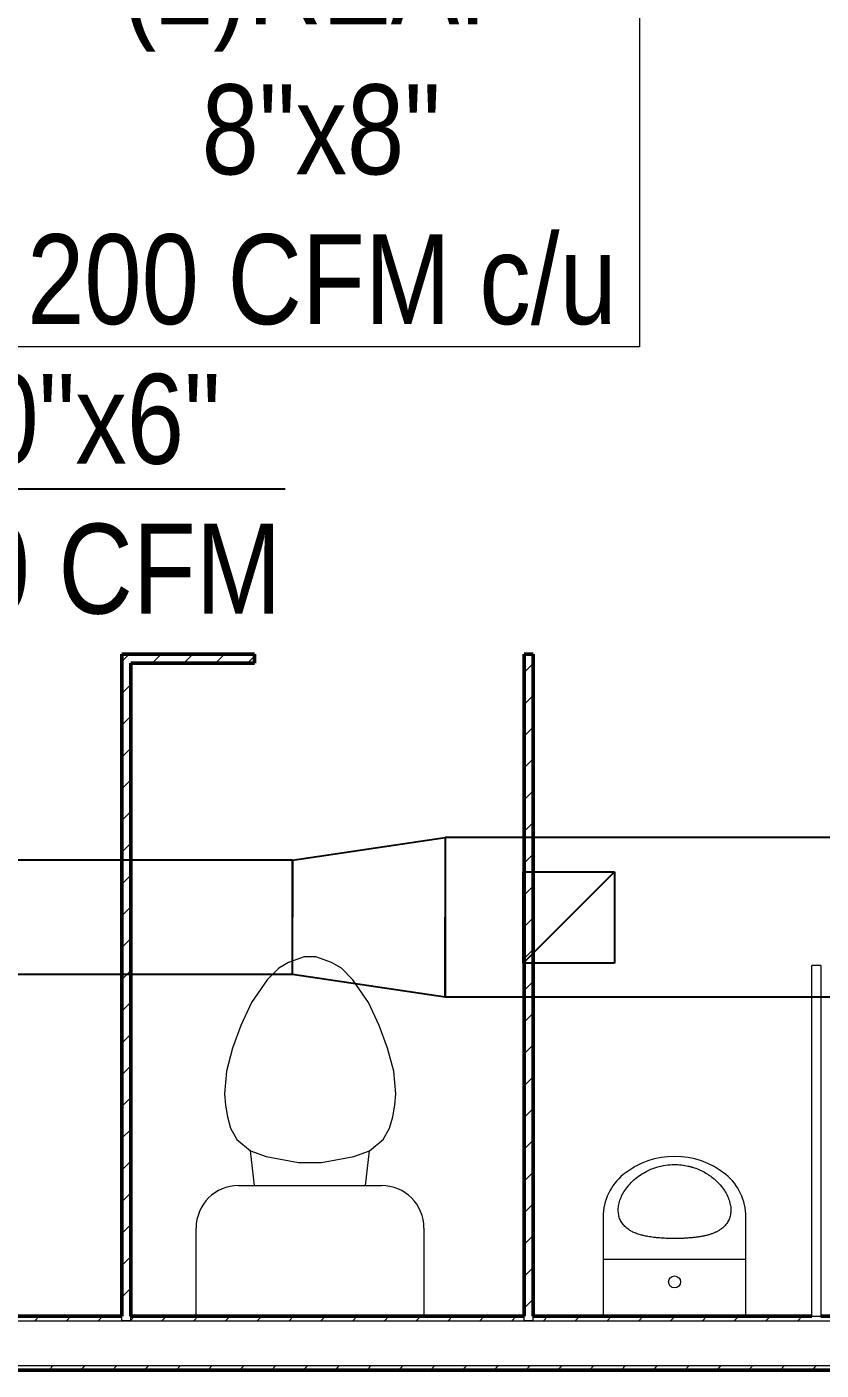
# Model space of a CAD drawing. Header units: inches. Extents: x -3 to 209, y -384 to 20.
# Drawn here: x 160.514 to 162.28, y -92.677 to -89.688 of the extents above; entities that cross this region are included whole.
import ezdxf
from ezdxf import colors
from ezdxf.entities.mleader import LeaderData, LeaderLine
from ezdxf.math import Vec2, Vec3

# ---------------------------------------------------------------- set-up
doc = ezdxf.new("R2010")
doc.units = ezdxf.units.IN
doc.header["$MEASUREMENT"] = 0
doc.linetypes.add('HIDDEN2', pattern=[0.1875, 0.125, -0.0625])
for name, color, linetype in [('A-WALL', 253, 'Continuous'), ('HVAC-Extraccion', 114, 'Continuous'), ('HVAC-Rejillas', 2, 'HIDDEN2')]:
    doc.layers.add(name, color=color, linetype=linetype)
for name, color, linetype, lineweight in [('A-WALL-PATT', 253, 'Continuous', 50), ('HVAC -Textos Extraccion', 2, 'Continuous', 9), ('HVAC -Textos Rejillas', 2, 'Continuous', 9), ('P-SANR-FIXT', 253, 'Continuous', 9)]:
    doc.layers.add(name, color=color, linetype=linetype, lineweight=lineweight)
doc.styles.add('Arial Narrow', font='ARIALN.TTF', dxfattribs={"height": 0.00295})
doc.styles.get("Standard").update_dxf_attribs({"font": 'arial.ttf'})

# ---------------------------------------------------------------- blocks, each defined once
blk = doc.blocks.new('rr')
at = {"linetype": 'ByBlock', "lineweight": -2}
for p, q in [((-0.0127, -0.0127), (0.0127, 0.0127)), ((-0.0127, -0.0127), (-0.0127, 0.0127)), ((-0.0127, 0.0127), (0.0127, 0.0127)), ((0.0127, 0.0127), (0.0127, -0.0127)), ((0.0127, -0.0127), (-0.0127, -0.0127))]:
    blk.add_line(p, q, dxfattribs=at)

msp = doc.modelspace()

# ---------------------------------------------------------------- linework, layer by layer
at = {"layer": 'A-WALL', "lineweight": 50}
for p, q in [((161.0198, -91.0836), (160.725, -91.0836)), ((160.725, -91.0836), (160.725, -91.1036)), ((161.0198, -91.1036), (161.0198, -91.0836)), ((161.6398, -91.0836), (161.6198, -91.0836)), ((161.6198, -91.0836), (161.6198, -91.1036)), ((161.6398, -91.1036), (161.6398, -91.0836)), ((160.7249, -91.1036), (160.7249, -92.5566)), ((160.7449, -91.1036), (161.0198, -91.1036)), ((160.7449, -92.5566), (160.7449, -91.1036)), ((161.6198, -91.1036), (161.6198, -92.5566)), ((161.6398, -92.5566), (161.6398, -91.1036)), ((160.7249, -92.5566), (160.3336, -92.5566)), ((161.6198, -92.5566), (160.7449, -92.5566)), ((162.2598, -92.5566), (161.6398, -92.5566)), ((162.9036, -92.5566), (162.2798, -92.5566)), ((158.8736, -92.6766), (164.6436, -92.6766))]:
    msp.add_line(p, q, dxfattribs=at)
at = {"layer": 'A-WALL', "lineweight": 9}
for p, q in [((162.2598, -92.5566), (162.2598, -91.7766)), ((162.2798, -91.7766), (162.2598, -91.7766)), ((162.2798, -91.7766), (162.2798, -92.5566)), ((162.2598, -92.5566), (162.2798, -92.5566))]:
    msp.add_line(p, q, dxfattribs=at)
at = {"layer": 'A-WALL', "lineweight": 18}
for p, q in [((159.8649, -92.5666), (160.7249, -92.5666)), ((160.7249, -92.5666), (160.7249, -92.5566)), ((160.7249, -92.5666), (160.7449, -92.5666)), ((160.7449, -92.5666), (160.7249, -92.5666)), ((160.7449, -92.5666), (160.7449, -92.5566)), ((160.7449, -92.5666), (161.6198, -92.5666)), ((161.6198, -92.5666), (161.6198, -92.5566)), ((161.6198, -92.5666), (161.6398, -92.5666)), ((161.6398, -92.5666), (161.6198, -92.5666)), ((161.6398, -92.5666), (161.6398, -92.5566)), ((161.6398, -92.5666), (162.9036, -92.5666)), ((158.8736, -92.6666), (164.6336, -92.6666))]:
    msp.add_line(p, q, dxfattribs=at)
at = {"layer": 'A-WALL-PATT', "linetype": 'Continuous', "lineweight": 9}
for p, q in [((160.725, -91.1), (160.7414, -91.0836)), ((160.7921, -91.1036), (160.8121, -91.0836)), ((160.8628, -91.1036), (160.8828, -91.0836)), ((160.9335, -91.1036), (160.9535, -91.0836)), ((161.0042, -91.1036), (161.0198, -91.0881)), ((161.6198, -91.1245), (161.6398, -91.1045)), ((160.7249, -91.1708), (160.7449, -91.1508)), ((161.6198, -91.1952), (161.6398, -91.1752)), ((160.7249, -91.2416), (160.7449, -91.2216)), ((161.6198, -91.2659), (161.6398, -91.2459)), ((160.7249, -91.3123), (160.7449, -91.2923)), ((161.6198, -91.3366), (161.6398, -91.3166)), ((160.7249, -91.383), (160.7449, -91.363)), ((161.6198, -91.4073), (161.6398, -91.3873)), ((160.7249, -91.4537), (160.7449, -91.4337)), ((161.6198, -91.478), (161.6398, -91.458)), ((160.7249, -91.5244), (160.7449, -91.5044)), ((161.6198, -91.5487), (161.6398, -91.5287)), ((160.7249, -91.5951), (160.7449, -91.5751)), ((161.6198, -91.6195), (161.6398, -91.5995)), ((160.7249, -91.6658), (160.7449, -91.6458)), ((161.6198, -91.6902), (161.6398, -91.6702)), ((160.7249, -91.7365), (160.7449, -91.7165)), ((161.6198, -91.7609), (161.6398, -91.7409)), ((160.7249, -91.8072), (160.7449, -91.7872)), ((161.6198, -91.8316), (161.6398, -91.8116)), ((160.7249, -91.878), (160.7449, -91.858)), ((161.6198, -91.9023), (161.6398, -91.8823)), ((160.7249, -91.9487), (160.7449, -91.9287)), ((161.6198, -91.973), (161.6398, -91.953)), ((160.7249, -92.0194), (160.7449, -91.9994)), ((161.6198, -92.0437), (161.6398, -92.0237)), ((160.7249, -92.0901), (160.7449, -92.0701)), ((161.6198, -92.1144), (161.6398, -92.0944)), ((160.7249, -92.1608), (160.7449, -92.1408)), ((161.6198, -92.1851), (161.6398, -92.1651)), ((160.7249, -92.2315), (160.7449, -92.2115)), ((161.6198, -92.2559), (161.6398, -92.2359)), ((160.7249, -92.3022), (160.7449, -92.2822)), ((161.6198, -92.3266), (161.6398, -92.3066)), ((160.7249, -92.3729), (160.7449, -92.3529)), ((161.6198, -92.3973), (161.6398, -92.3773)), ((160.7249, -92.4436), (160.7449, -92.4236)), ((161.6198, -92.468), (161.6398, -92.448)), ((160.7249, -92.5144), (160.7449, -92.4944)), ((161.6198, -92.5387), (161.6398, -92.5187)), ((160.5312, -92.5666), (160.5412, -92.5566)), ((160.6019, -92.5666), (160.6119, -92.5566)), ((160.6726, -92.5666), (160.6826, -92.5566)), ((160.7433, -92.5666), (160.7449, -92.5651)), ((160.7449, -92.5651), (160.7533, -92.5566)), ((160.814, -92.5666), (160.824, -92.5566)), ((160.8848, -92.5666), (160.8948, -92.5566)), ((160.9555, -92.5666), (160.9655, -92.5566)), ((161.0262, -92.5666), (161.0362, -92.5566)), ((161.0969, -92.5666), (161.1069, -92.5566)), ((161.1676, -92.5666), (161.1776, -92.5566)), ((161.2383, -92.5666), (161.2483, -92.5566)), ((161.309, -92.5666), (161.319, -92.5566)), ((161.3797, -92.5666), (161.3897, -92.5566)), ((161.4504, -92.5666), (161.4604, -92.5566)), ((161.5211, -92.5666), (161.5311, -92.5566)), ((161.5919, -92.5666), (161.6019, -92.5566)), ((161.6626, -92.5666), (161.6726, -92.5566)), ((161.7333, -92.5666), (161.7433, -92.5566)), ((161.804, -92.5666), (161.814, -92.5566)), ((161.8747, -92.5666), (161.8847, -92.5566)), ((161.9454, -92.5666), (161.9554, -92.5566)), ((162.0161, -92.5666), (162.0261, -92.5566)), ((162.0868, -92.5666), (162.0968, -92.5566)), ((162.1575, -92.5666), (162.1675, -92.5566)), ((162.2283, -92.5666), (162.2383, -92.5566)), ((160.5626, -92.6766), (160.5726, -92.6666)), ((160.6333, -92.6766), (160.6433, -92.6666)), ((160.704, -92.6766), (160.714, -92.6666)), ((160.7748, -92.6766), (160.7848, -92.6666)), ((160.8455, -92.6766), (160.8555, -92.6666)), ((160.9162, -92.6766), (160.9262, -92.6666)), ((160.9869, -92.6766), (160.9969, -92.6666)), ((161.0576, -92.6766), (161.0676, -92.6666)), ((161.1283, -92.6766), (161.1383, -92.6666)), ((161.199, -92.6766), (161.209, -92.6666)), ((161.2697, -92.6766), (161.2797, -92.6666)), ((161.3404, -92.6766), (161.3504, -92.6666)), ((161.4111, -92.6766), (161.4211, -92.6666)), ((161.4819, -92.6766), (161.4919, -92.6666)), ((161.5526, -92.6766), (161.5626, -92.6666)), ((161.6233, -92.6766), (161.6333, -92.6666)), ((161.694, -92.6766), (161.704, -92.6666)), ((161.7647, -92.6766), (161.7747, -92.6666)), ((161.8354, -92.6766), (161.8454, -92.6666)), ((161.9061, -92.6766), (161.9161, -92.6666)), ((161.9768, -92.6766), (161.9868, -92.6666)), ((162.0475, -92.6766), (162.0575, -92.6666)), ((162.1183, -92.6766), (162.1283, -92.6666)), ((162.189, -92.6766), (162.199, -92.6666)), ((162.2597, -92.6766), (162.2697, -92.6666))]:
    msp.add_line(p, q, dxfattribs=at)
at = {"layer": 'HVAC -Textos Rejillas'}
msp.add_lwpolyline([(161.8761, -90.3999), (160.4514, -90.3999), (160.4514, -89.4653), (161.8761, -89.4653)], close=True, dxfattribs=at)
at = {"layer": 'HVAC-Extraccion'}
for p, q in [((163.373, -91.4913), (161.444, -91.4912)), ((161.444, -91.4912), (161.444, -91.669)), ((161.1042, -91.542), (159.7357, -91.542)), ((161.1042, -91.542), (161.1042, -91.669)), ((161.1042, -91.796), (161.1042, -91.669)), ((161.444, -91.8468), (161.444, -91.669)), ((161.1042, -91.796), (159.7357, -91.796)), ((163.373, -91.8469), (161.444, -91.8468))]:
    msp.add_line(p, q, dxfattribs=at)
msp.add_lwpolyline([(161.1042, -91.542), (161.444, -91.4912), (161.444, -91.8468), (161.1042, -91.796)], close=True, dxfattribs=at)
at = {"layer": 'P-SANR-FIXT'}
for p, q in [((161.1308, -91.7571), (161.0959, -91.7698)), ((161.1562, -91.7571), (161.1308, -91.7571)), ((161.1911, -91.7698), (161.1562, -91.7571)), ((161.0739, -91.7825), (161.0485, -91.8079)), ((161.0959, -91.7698), (161.0739, -91.7825)), ((161.2131, -91.7825), (161.1911, -91.7698)), ((161.2385, -91.8079), (161.2131, -91.7825)), ((161.0485, -91.8079), (161.0133, -91.8587)), ((161.2737, -91.8587), (161.2385, -91.8079)), ((161.0133, -91.8587), (160.9896, -91.9095)), ((161.2974, -91.9095), (161.2737, -91.8587)), ((160.9896, -91.9095), (160.9711, -91.9603)), ((161.3159, -91.9603), (161.2974, -91.9095)), ((160.9711, -91.9603), (160.9574, -92.0113)), ((161.3296, -92.0113), (161.3159, -91.9603)), ((160.9574, -92.0113), (160.953, -92.0619)), ((161.334, -92.0619), (161.3296, -92.0113)), ((160.953, -92.0619), (160.9552, -92.0872)), ((160.9552, -92.0872), (160.9597, -92.1127)), ((161.3273, -92.1127), (161.3318, -92.0872)), ((161.3318, -92.0872), (161.334, -92.0619)), ((160.9597, -92.1127), (160.9665, -92.1381)), ((161.3205, -92.1381), (161.3273, -92.1127)), ((160.9665, -92.1381), (160.9809, -92.1635)), ((161.3061, -92.1635), (161.3205, -92.1381)), ((160.9809, -92.1635), (161.0112, -92.1889)), ((161.2758, -92.1889), (161.3061, -92.1635)), ((161.0112, -92.1889), (161.0461, -92.2016)), ((161.02, -92.2657), (161.0112, -92.1889)), ((161.0461, -92.2016), (161.1181, -92.2143)), ((161.1689, -92.2143), (161.2409, -92.2016)), ((161.2409, -92.2016), (161.2758, -92.1889)), ((161.267, -92.2657), (161.2758, -92.1889)), ((161.1181, -92.2143), (161.1689, -92.2143)), ((160.9847, -92.2657), (161.3022, -92.2657)), ((161.7954, -92.3357), (161.7954, -92.5566)), ((162.1129, -92.5566), (162.1129, -92.3357)), ((160.8901, -92.5566), (160.8901, -92.3604)), ((161.3969, -92.3604), (161.3969, -92.5566)), ((161.7954, -92.4296), (162.1129, -92.4296)), ((161.3969, -92.5566), (160.8901, -92.5566)), ((161.7954, -92.5566), (162.1129, -92.5566))]:
    msp.add_line(p, q, dxfattribs=at)
msp.add_circle((161.9542, -92.4804), 0.0134, dxfattribs=at)
for centre, radius, start, end in [((161.9542, -92.3816), 0.1806, 50.8479, 129.1521), ((160.9847, -92.3604), 0.0946, 90, 180), ((161.3022, -92.3604), 0.0946, 0, 90), ((161.9168, -92.3357), 0.1214, 129.1521, 180), ((161.9915, -92.3357), 0.1214, 0, 50.8479)]:
    msp.add_arc(centre, radius, start, end, dxfattribs=at)
for points, knots in [([(161.9542, -92.3837), (161.949, -92.3837), (161.9414, -92.3836), (161.9318, -92.3832), (161.9246, -92.3828), (161.9187, -92.3823), (161.9142, -92.3819), (161.9097, -92.3815), (161.9043, -92.3808), (161.898, -92.3798), (161.8921, -92.3788), (161.8873, -92.3778), (161.8836, -92.3769), (161.88, -92.376), (161.8757, -92.3747), (161.8716, -92.3734), (161.8684, -92.3722), (161.8638, -92.3703), (161.8564, -92.3668), (161.8475, -92.3608), (161.8396, -92.353), (161.8338, -92.344), (161.8301, -92.3339), (161.8286, -92.3228), (161.8296, -92.307), (161.8365, -92.286), (161.8537, -92.2613), (161.8753, -92.243), (161.8967, -92.2313), (161.9146, -92.2245), (161.934, -92.2202), (161.9474, -92.2192), (161.9542, -92.2192)], [-1, -1, -1, -1, -0.965909, -0.948864, -0.931818, -0.914773, -0.90625, -0.897727, -0.880682, -0.863636, -0.846591, -0.829545, -0.821023, -0.8125, -0.795455, -0.778409, -0.769886, -0.761364, -0.727273, -0.681818, -0.636364, -0.590909, -0.545455, -0.5, -0.454545, -0.363636, -0.272727, -0.181818, -0.136364, -0.090909, -0.045455, 0, 0, 0, 0]), ([(161.9542, -92.2192), (161.9592, -92.2192), (161.9693, -92.2197), (161.9816, -92.2218), (161.9912, -92.2242), (162.0004, -92.227), (162.0115, -92.2314), (162.0216, -92.2368), (162.0292, -92.2415), (162.04, -92.2489), (162.056, -92.2633), (162.0718, -92.286), (162.0787, -92.307), (162.0797, -92.3228), (162.0783, -92.3339), (162.0746, -92.344), (162.0687, -92.353), (162.0609, -92.3608), (162.0527, -92.3662), (162.0452, -92.37), (162.0392, -92.3725), (162.0326, -92.3748), (162.0257, -92.3767), (162.0195, -92.3781), (162.0143, -92.3792), (162.0103, -92.3798), (162.0061, -92.3805), (162.0019, -92.381), (161.9975, -92.3816), (161.993, -92.382), (161.9885, -92.3824), (161.9822, -92.3829), (161.9741, -92.3834), (161.9644, -92.3836), (161.9576, -92.3837), (161.9542, -92.3837)], [-1, -1, -1, -1, -0.965909, -0.931818, -0.914773, -0.897727, -0.863636, -0.829545, -0.8125, -0.795455, -0.727273, -0.636364, -0.545455, -0.5, -0.454545, -0.409091, -0.363636, -0.318182, -0.272727, -0.25, -0.227273, -0.204545, -0.181818, -0.159091, -0.147727, -0.136364, -0.125, -0.113636, -0.102273, -0.090909, -0.079545, -0.068182, -0.045455, -0.022727, 0, 0, 0, 0])]:
    msp.add_open_spline(points, degree=3, knots=knots, dxfattribs=at)

# ---------------------------------------------------------------- block references
at = {"layer": 'HVAC-Rejillas', "xscale": 8, "yscale": 8, "zscale": 12}
msp.add_blockref('rr', (161.7192, -91.6691), dxfattribs=at)

# ---------------------------------------------------------------- texts
at = {"layer": 'HVAC -Textos Extraccion', "insert": (160.0476, -90.4598), "char_height": 0.2, "width": 1.099514, "attachment_point": 1, "style": 'Arial Narrow'}
msp.add_mtext('\\pi0.23768;10"x6"\\P\\pi0.09048;200 CFM', dxfattribs=at)
at = {"layer": 'HVAC -Textos Rejillas', "insert": (160.341, -89.4823), "char_height": 0.2, "width": 1.634804, "attachment_point": 1, "style": 'Arial Narrow'}
msp.add_mtext('\\pi0.38391;(2)REAF\\P\\pi0.56133;8"x8"\\P\\pi0.1732;200 CFM c/u', dxfattribs=at)

# ---------------------------------------------------------------- leaders
at = {"layer": 'HVAC -Textos Rejillas'}
ml = msp.add_multileader_mtext('Standard', dxfattribs=at)
ml.set_content('', color=256)
ml.set_leader_properties()
ml.build(insert=Vec2(0, 0))
ml.multileader.update_dxf_attribs({"dogleg_length": 0.36, "arrow_head_size": 0.1128})
ctx = ml.context
ctx.base_point, ctx.char_height, ctx.arrow_head_size, ctx.landing_gap_size, ctx.plane_origin, ctx.plane_x_axis, ctx.plane_y_axis = Vec3(161.2011, -90.7159), 0.1128, 0.1128, 0.0564, Vec3(165.9842, -89.8801), Vec3(-1, 0), Vec3(0, -1)
ctx.text_align_type = 2
notes = []
notes.append((ctx, [(1, (1, 1, 0), (160.0505, -90.7159), (1, 0), 1.0378, [(0, [(160.0505, -91.542)], 0, [])])]))
ctx.mtext.insert, ctx.mtext.text_direction, ctx.mtext.rotation, ctx.mtext.alignment, ctx.mtext.flow_direction = Vec3(161.1447, -90.7723), Vec3(-1, 0), 3.141593, 3, 5
for ctx, leaders in notes:
    for number, flags, end, landing, length, lines in leaders:
        leader = LeaderData()
        leader.index, (leader.has_last_leader_line, leader.has_dogleg_vector, leader.attachment_direction) = number, flags
        leader.last_leader_point, leader.dogleg_vector, leader.dogleg_length = Vec3(end), Vec3(landing), length
        for number, points, colour, breaks in lines:
            line = LeaderLine()
            line.index, line.vertices, line.color, line.breaks = number, Vec3.list(points), colors.encode_raw_color(colour), breaks
            leader.lines.append(line)
        ctx.leaders.append(leader)

doc.saveas('drawing.dxf')
